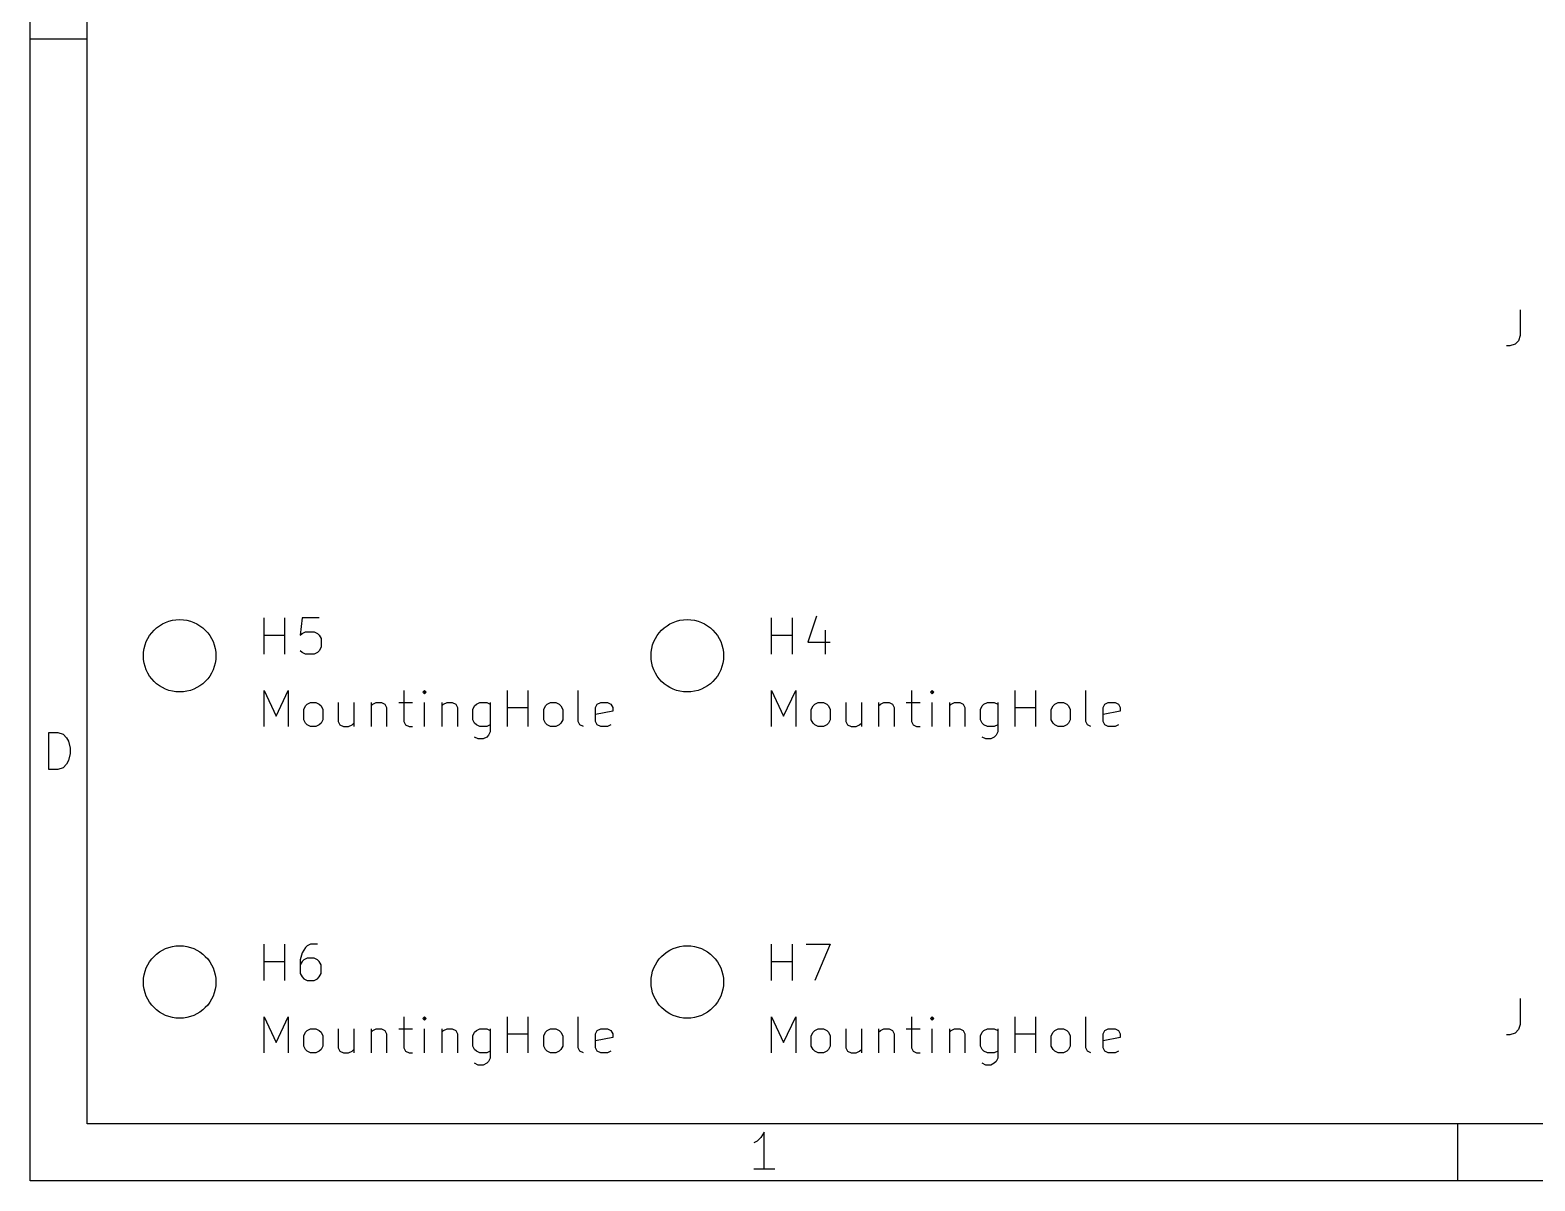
# Model space of a CAD drawing. Extents: x 0.4 to 11.3, y -7.9 to -0.4.
# Drawn here: x 0.394 to 2.469, y -7.874 to -6.287 of the extents above; entities that cross this region are included whole.
import ezdxf

# ---------------------------------------------------------------- set-up
doc = ezdxf.new("R2010")
doc.units = 0
doc.header["$MEASUREMENT"] = 0
doc.layers.add('CYAN2', color=4, linetype='CONTINUOUS')
doc.layers.add('RED2', color=1, linetype='CONTINUOUS')

msp = doc.modelspace()

# ---------------------------------------------------------------- linework, layer by layer
at = {"layer": 'CYAN2', "linetype": 'CONTINUOUS'}
for p, q in [((2.4488, -6.6728), (2.4488, -6.7085)), ((2.4345, -6.7228), (2.4298, -6.7228)), ((2.4417, -6.7204), (2.4345, -6.7228)), ((2.4464, -6.7157), (2.4417, -6.7204)), ((2.4488, -6.7085), (2.4464, -6.7157)), ((1.4782, -7.0954), (1.4663, -7.1311)), ((0.7163, -7.1478), (0.7163, -7.0978)), ((0.7449, -7.1478), (0.7449, -7.0978)), ((0.7687, -7.0978), (0.7663, -7.1216)), ((0.7925, -7.0978), (0.7687, -7.0978)), ((0.7687, -7.1192), (0.7734, -7.1169)), ((0.7734, -7.1169), (0.7853, -7.1169)), ((0.7853, -7.1169), (0.7901, -7.1192)), ((1.4163, -7.1478), (1.4163, -7.0978)), ((1.4449, -7.1478), (1.4449, -7.0978)), ((1.4901, -7.1145), (1.4901, -7.1478)), ((0.7163, -7.1216), (0.7449, -7.1216)), ((0.7663, -7.1216), (0.7687, -7.1192)), ((0.7901, -7.1192), (0.7925, -7.1216)), ((0.7925, -7.1216), (0.7949, -7.1264)), ((0.7949, -7.1383), (0.7925, -7.143)), ((0.7949, -7.1264), (0.7949, -7.1383)), ((1.4163, -7.1216), (1.4449, -7.1216)), ((1.4663, -7.1311), (1.4972, -7.1311)), ((0.7687, -7.1454), (0.7663, -7.143)), ((0.7734, -7.1478), (0.7687, -7.1454)), ((0.7853, -7.1478), (0.7734, -7.1478)), ((0.7901, -7.1454), (0.7853, -7.1478)), ((0.7925, -7.143), (0.7901, -7.1454)), ((0.7163, -7.2478), (0.7163, -7.1978)), ((0.7163, -7.1978), (0.7329, -7.2335)), ((0.7329, -7.2335), (0.7496, -7.1978)), ((0.7496, -7.1978), (0.7496, -7.2478)), ((0.9091, -7.1978), (0.9091, -7.2407)), ((0.9377, -7.1978), (0.9353, -7.2002)), ((0.9353, -7.2002), (0.9377, -7.2026)), ((0.9401, -7.2002), (0.9377, -7.1978)), ((0.9377, -7.1978), (0.9377, -7.2026)), ((0.9377, -7.2026), (0.9401, -7.2002)), ((1.052, -7.2478), (1.052, -7.1978)), ((1.0806, -7.2478), (1.0806, -7.1978)), ((1.1496, -7.2407), (1.1496, -7.1978)), ((1.4163, -7.2478), (1.4163, -7.1978)), ((1.4163, -7.1978), (1.4329, -7.2335)), ((1.4329, -7.2335), (1.4496, -7.1978)), ((1.4496, -7.1978), (1.4496, -7.2478)), ((1.6091, -7.1978), (1.6091, -7.2407)), ((1.6377, -7.1978), (1.6353, -7.2002)), ((1.6353, -7.2002), (1.6377, -7.2026)), ((1.6401, -7.2002), (1.6377, -7.1978)), ((1.6377, -7.1978), (1.6377, -7.2026)), ((1.6377, -7.2026), (1.6401, -7.2002)), ((1.752, -7.2478), (1.752, -7.1978)), ((1.7806, -7.2478), (1.7806, -7.1978)), ((1.8496, -7.2407), (1.8496, -7.1978)), ((0.771, -7.224), (0.7734, -7.2192)), ((0.7734, -7.2192), (0.7758, -7.2169)), ((0.7758, -7.2169), (0.7806, -7.2145)), ((0.7806, -7.2145), (0.7877, -7.2145)), ((0.7877, -7.2145), (0.7925, -7.2169)), ((0.7925, -7.2169), (0.7949, -7.2192)), ((0.7949, -7.2192), (0.7972, -7.224)), ((0.8187, -7.2145), (0.8187, -7.2407)), ((0.8401, -7.2145), (0.8401, -7.2478)), ((0.8639, -7.2145), (0.8639, -7.2478)), ((0.8639, -7.2192), (0.8663, -7.2169)), ((0.8663, -7.2169), (0.871, -7.2145)), ((0.871, -7.2145), (0.8782, -7.2145)), ((0.8782, -7.2145), (0.8829, -7.2169)), ((0.8829, -7.2169), (0.8853, -7.2216)), ((0.8853, -7.2216), (0.8853, -7.2478)), ((0.902, -7.2145), (0.921, -7.2145)), ((0.9377, -7.2478), (0.9377, -7.2145)), ((0.9615, -7.2145), (0.9615, -7.2478)), ((0.9615, -7.2192), (0.9639, -7.2169)), ((0.9639, -7.2169), (0.9687, -7.2145)), ((0.9687, -7.2145), (0.9758, -7.2145)), ((0.9758, -7.2145), (0.9806, -7.2169)), ((0.9806, -7.2169), (0.9829, -7.2216)), ((0.9829, -7.2216), (0.9829, -7.2478)), ((1.0044, -7.224), (1.0067, -7.2192)), ((1.0067, -7.2192), (1.0091, -7.2169)), ((1.0091, -7.2169), (1.0139, -7.2145)), ((1.0139, -7.2145), (1.0234, -7.2145)), ((1.0234, -7.2145), (1.0282, -7.2169)), ((1.0282, -7.2145), (1.0282, -7.2549)), ((1.052, -7.2216), (1.0806, -7.2216)), ((1.102, -7.224), (1.1044, -7.2192)), ((1.1044, -7.2192), (1.1067, -7.2169)), ((1.1067, -7.2169), (1.1115, -7.2145)), ((1.1115, -7.2145), (1.1187, -7.2145)), ((1.1187, -7.2145), (1.1234, -7.2169)), ((1.1234, -7.2169), (1.1258, -7.2192)), ((1.1258, -7.2192), (1.1282, -7.224)), ((1.1734, -7.2216), (1.1758, -7.2169)), ((1.1734, -7.2407), (1.1734, -7.2216)), ((1.1758, -7.2169), (1.1806, -7.2145)), ((1.1806, -7.2145), (1.1901, -7.2145)), ((1.1901, -7.2145), (1.1948, -7.2169)), ((1.1948, -7.2169), (1.1972, -7.2216)), ((1.1972, -7.2216), (1.1972, -7.2264)), ((1.471, -7.224), (1.4734, -7.2192)), ((1.4734, -7.2192), (1.4758, -7.2169)), ((1.4758, -7.2169), (1.4806, -7.2145)), ((1.4806, -7.2145), (1.4877, -7.2145)), ((1.4877, -7.2145), (1.4925, -7.2169)), ((1.4925, -7.2169), (1.4949, -7.2192)), ((1.4949, -7.2192), (1.4972, -7.224)), ((1.5187, -7.2145), (1.5187, -7.2407)), ((1.5401, -7.2145), (1.5401, -7.2478)), ((1.5639, -7.2145), (1.5639, -7.2478)), ((1.5639, -7.2192), (1.5663, -7.2169)), ((1.5663, -7.2169), (1.571, -7.2145)), ((1.571, -7.2145), (1.5782, -7.2145)), ((1.5782, -7.2145), (1.5829, -7.2169)), ((1.5829, -7.2169), (1.5853, -7.2216)), ((1.5853, -7.2216), (1.5853, -7.2478)), ((1.602, -7.2145), (1.621, -7.2145)), ((1.6377, -7.2478), (1.6377, -7.2145)), ((1.6615, -7.2145), (1.6615, -7.2478)), ((1.6615, -7.2192), (1.6639, -7.2169)), ((1.6639, -7.2169), (1.6687, -7.2145)), ((1.6687, -7.2145), (1.6758, -7.2145)), ((1.6758, -7.2145), (1.6806, -7.2169)), ((1.6806, -7.2169), (1.6829, -7.2216)), ((1.6829, -7.2216), (1.6829, -7.2478)), ((1.7044, -7.224), (1.7067, -7.2192)), ((1.7067, -7.2192), (1.7091, -7.2169)), ((1.7091, -7.2169), (1.7139, -7.2145)), ((1.7139, -7.2145), (1.7234, -7.2145)), ((1.7234, -7.2145), (1.7282, -7.2169)), ((1.7282, -7.2145), (1.7282, -7.2549)), ((1.752, -7.2216), (1.7806, -7.2216)), ((1.802, -7.224), (1.8044, -7.2192)), ((1.8044, -7.2192), (1.8067, -7.2169)), ((1.8067, -7.2169), (1.8115, -7.2145)), ((1.8115, -7.2145), (1.8187, -7.2145)), ((1.8187, -7.2145), (1.8234, -7.2169)), ((1.8234, -7.2169), (1.8258, -7.2192)), ((1.8258, -7.2192), (1.8282, -7.224)), ((1.8734, -7.2216), (1.8758, -7.2169)), ((1.8734, -7.2407), (1.8734, -7.2216)), ((1.8758, -7.2169), (1.8806, -7.2145)), ((1.8806, -7.2145), (1.8901, -7.2145)), ((1.8901, -7.2145), (1.8948, -7.2169)), ((1.8948, -7.2169), (1.8972, -7.2216)), ((1.8972, -7.2216), (1.8972, -7.2264)), ((0.771, -7.2383), (0.771, -7.224)), ((0.7734, -7.243), (0.771, -7.2383)), ((0.7972, -7.2383), (0.7949, -7.243)), ((0.7972, -7.224), (0.7972, -7.2383)), ((0.8187, -7.2407), (0.821, -7.2454)), ((0.9091, -7.2407), (0.9115, -7.2454)), ((1.0044, -7.2383), (1.0044, -7.224)), ((1.0067, -7.243), (1.0044, -7.2383)), ((1.102, -7.2383), (1.102, -7.224)), ((1.1044, -7.243), (1.102, -7.2383)), ((1.1282, -7.2383), (1.1258, -7.243)), ((1.1282, -7.224), (1.1282, -7.2383)), ((1.152, -7.2454), (1.1496, -7.2407)), ((1.1972, -7.2264), (1.1734, -7.2311)), ((1.1758, -7.2454), (1.1734, -7.2407)), ((1.471, -7.2383), (1.471, -7.224)), ((1.4734, -7.243), (1.471, -7.2383)), ((1.4972, -7.2383), (1.4949, -7.243)), ((1.4972, -7.224), (1.4972, -7.2383)), ((1.5187, -7.2407), (1.521, -7.2454)), ((1.6091, -7.2407), (1.6115, -7.2454)), ((1.7044, -7.2383), (1.7044, -7.224)), ((1.7067, -7.243), (1.7044, -7.2383)), ((1.802, -7.2383), (1.802, -7.224)), ((1.8044, -7.243), (1.802, -7.2383)), ((1.8282, -7.2383), (1.8258, -7.243)), ((1.8282, -7.224), (1.8282, -7.2383)), ((1.852, -7.2454), (1.8496, -7.2407)), ((1.8972, -7.2264), (1.8734, -7.2311)), ((1.8758, -7.2454), (1.8734, -7.2407)), ((0.7758, -7.2454), (0.7734, -7.243)), ((0.7806, -7.2478), (0.7758, -7.2454)), ((0.7877, -7.2478), (0.7806, -7.2478)), ((0.7925, -7.2454), (0.7877, -7.2478)), ((0.7949, -7.243), (0.7925, -7.2454)), ((0.821, -7.2454), (0.8258, -7.2478)), ((0.8258, -7.2478), (0.8329, -7.2478)), ((0.8329, -7.2478), (0.8377, -7.2454)), ((0.8377, -7.2454), (0.8401, -7.243)), ((0.9115, -7.2454), (0.9163, -7.2478)), ((0.9163, -7.2478), (0.921, -7.2478)), ((1.0091, -7.2454), (1.0067, -7.243)), ((1.0115, -7.2645), (1.0067, -7.2621)), ((1.0139, -7.2478), (1.0091, -7.2454)), ((1.0234, -7.2478), (1.0139, -7.2478)), ((1.0234, -7.2621), (1.0187, -7.2645)), ((1.0282, -7.2454), (1.0234, -7.2478)), ((1.0258, -7.2597), (1.0234, -7.2621)), ((1.0282, -7.2549), (1.0258, -7.2597)), ((1.1067, -7.2454), (1.1044, -7.243)), ((1.1115, -7.2478), (1.1067, -7.2454)), ((1.1187, -7.2478), (1.1115, -7.2478)), ((1.1234, -7.2454), (1.1187, -7.2478)), ((1.1258, -7.243), (1.1234, -7.2454)), ((1.1567, -7.2478), (1.152, -7.2454)), ((1.1806, -7.2478), (1.1758, -7.2454)), ((1.1901, -7.2478), (1.1806, -7.2478)), ((1.1948, -7.2454), (1.1901, -7.2478)), ((1.4758, -7.2454), (1.4734, -7.243)), ((1.4806, -7.2478), (1.4758, -7.2454)), ((1.4877, -7.2478), (1.4806, -7.2478)), ((1.4925, -7.2454), (1.4877, -7.2478)), ((1.4949, -7.243), (1.4925, -7.2454)), ((1.521, -7.2454), (1.5258, -7.2478)), ((1.5258, -7.2478), (1.5329, -7.2478)), ((1.5329, -7.2478), (1.5377, -7.2454)), ((1.5377, -7.2454), (1.5401, -7.243)), ((1.6115, -7.2454), (1.6163, -7.2478)), ((1.6163, -7.2478), (1.621, -7.2478)), ((1.7091, -7.2454), (1.7067, -7.243)), ((1.7115, -7.2645), (1.7067, -7.2621)), ((1.7139, -7.2478), (1.7091, -7.2454)), ((1.7234, -7.2478), (1.7139, -7.2478)), ((1.7234, -7.2621), (1.7187, -7.2645)), ((1.7282, -7.2454), (1.7234, -7.2478)), ((1.7258, -7.2597), (1.7234, -7.2621)), ((1.7282, -7.2549), (1.7258, -7.2597)), ((1.8067, -7.2454), (1.8044, -7.243)), ((1.8115, -7.2478), (1.8067, -7.2454)), ((1.8187, -7.2478), (1.8115, -7.2478)), ((1.8234, -7.2454), (1.8187, -7.2478)), ((1.8258, -7.243), (1.8234, -7.2454)), ((1.8567, -7.2478), (1.852, -7.2454)), ((1.8806, -7.2478), (1.8758, -7.2454)), ((1.8901, -7.2478), (1.8806, -7.2478)), ((1.8948, -7.2454), (1.8901, -7.2478)), ((1.0187, -7.2645), (1.0115, -7.2645)), ((1.7187, -7.2645), (1.7115, -7.2645)), ((0.7163, -7.5978), (0.7163, -7.5478)), ((0.7449, -7.5978), (0.7449, -7.5478)), ((0.7734, -7.5526), (0.7687, -7.5597)), ((0.7758, -7.5502), (0.7734, -7.5526)), ((0.7806, -7.5478), (0.7758, -7.5502)), ((0.7901, -7.5478), (0.7806, -7.5478)), ((1.4163, -7.5978), (1.4163, -7.5478)), ((1.4449, -7.5978), (1.4449, -7.5478)), ((1.4639, -7.5478), (1.4972, -7.5478)), ((1.4972, -7.5478), (1.4758, -7.5978)), ((0.7163, -7.5716), (0.7449, -7.5716)), ((0.7687, -7.5597), (0.7663, -7.5692)), ((0.7663, -7.5692), (0.7663, -7.5883)), ((0.7687, -7.5716), (0.7663, -7.5764)), ((0.771, -7.5692), (0.7687, -7.5716)), ((0.7758, -7.5669), (0.771, -7.5692)), ((0.7853, -7.5669), (0.7758, -7.5669)), ((0.7901, -7.5692), (0.7853, -7.5669)), ((0.7925, -7.5716), (0.7901, -7.5692)), ((0.7949, -7.5764), (0.7925, -7.5716)), ((1.4163, -7.5716), (1.4449, -7.5716)), ((0.7663, -7.5883), (0.7687, -7.593)), ((0.7687, -7.593), (0.771, -7.5954)), ((0.7901, -7.5954), (0.7925, -7.593)), ((0.7925, -7.593), (0.7949, -7.5883)), ((0.7949, -7.5883), (0.7949, -7.5764)), ((0.771, -7.5954), (0.7758, -7.5978)), ((0.7758, -7.5978), (0.7853, -7.5978)), ((0.7853, -7.5978), (0.7901, -7.5954)), ((2.4488, -7.6228), (2.4488, -7.6585)), ((0.7163, -7.6978), (0.7163, -7.6478)), ((0.7163, -7.6478), (0.7329, -7.6835)), ((0.7329, -7.6835), (0.7496, -7.6478)), ((0.7496, -7.6478), (0.7496, -7.6978)), ((0.9091, -7.6478), (0.9091, -7.6907)), ((0.9377, -7.6478), (0.9353, -7.6502)), ((0.9353, -7.6502), (0.9377, -7.6526)), ((0.9401, -7.6502), (0.9377, -7.6478)), ((0.9377, -7.6478), (0.9377, -7.6526)), ((0.9377, -7.6526), (0.9401, -7.6502)), ((1.052, -7.6978), (1.052, -7.6478)), ((1.0806, -7.6978), (1.0806, -7.6478)), ((1.1496, -7.6907), (1.1496, -7.6478)), ((1.4163, -7.6978), (1.4163, -7.6478)), ((1.4163, -7.6478), (1.4329, -7.6835)), ((1.4329, -7.6835), (1.4496, -7.6478)), ((1.4496, -7.6478), (1.4496, -7.6978)), ((1.6091, -7.6478), (1.6091, -7.6907)), ((1.6377, -7.6478), (1.6353, -7.6502)), ((1.6353, -7.6502), (1.6377, -7.6526)), ((1.6401, -7.6502), (1.6377, -7.6478)), ((1.6377, -7.6478), (1.6377, -7.6526)), ((1.6377, -7.6526), (1.6401, -7.6502)), ((1.752, -7.6978), (1.752, -7.6478)), ((1.7806, -7.6978), (1.7806, -7.6478)), ((1.8496, -7.6907), (1.8496, -7.6478)), ((0.771, -7.674), (0.7734, -7.6692)), ((0.771, -7.6883), (0.771, -7.674)), ((0.7734, -7.6692), (0.7758, -7.6669)), ((0.7758, -7.6669), (0.7806, -7.6645)), ((0.7806, -7.6645), (0.7877, -7.6645)), ((0.7877, -7.6645), (0.7925, -7.6669)), ((0.7925, -7.6669), (0.7949, -7.6692)), ((0.7949, -7.6692), (0.7972, -7.674)), ((0.7972, -7.674), (0.7972, -7.6883)), ((0.8187, -7.6645), (0.8187, -7.6907)), ((0.8401, -7.6645), (0.8401, -7.6978)), ((0.8639, -7.6645), (0.8639, -7.6978)), ((0.8639, -7.6692), (0.8663, -7.6669)), ((0.8663, -7.6669), (0.871, -7.6645)), ((0.871, -7.6645), (0.8782, -7.6645)), ((0.8782, -7.6645), (0.8829, -7.6669)), ((0.8829, -7.6669), (0.8853, -7.6716)), ((0.8853, -7.6716), (0.8853, -7.6978)), ((0.902, -7.6645), (0.921, -7.6645)), ((0.9377, -7.6978), (0.9377, -7.6645)), ((0.9615, -7.6645), (0.9615, -7.6978)), ((0.9615, -7.6692), (0.9639, -7.6669)), ((0.9639, -7.6669), (0.9687, -7.6645)), ((0.9687, -7.6645), (0.9758, -7.6645)), ((0.9758, -7.6645), (0.9806, -7.6669)), ((0.9806, -7.6669), (0.9829, -7.6716)), ((0.9829, -7.6716), (0.9829, -7.6978)), ((1.0044, -7.674), (1.0067, -7.6692)), ((1.0044, -7.6883), (1.0044, -7.674)), ((1.0067, -7.6692), (1.0091, -7.6669)), ((1.0091, -7.6669), (1.0139, -7.6645)), ((1.0139, -7.6645), (1.0234, -7.6645)), ((1.0234, -7.6645), (1.0282, -7.6669)), ((1.0282, -7.6645), (1.0282, -7.7049)), ((1.052, -7.6716), (1.0806, -7.6716)), ((1.102, -7.674), (1.1044, -7.6692)), ((1.102, -7.6883), (1.102, -7.674)), ((1.1044, -7.6692), (1.1067, -7.6669)), ((1.1067, -7.6669), (1.1115, -7.6645)), ((1.1115, -7.6645), (1.1187, -7.6645)), ((1.1187, -7.6645), (1.1234, -7.6669)), ((1.1234, -7.6669), (1.1258, -7.6692)), ((1.1258, -7.6692), (1.1282, -7.674)), ((1.1282, -7.674), (1.1282, -7.6883)), ((1.1734, -7.6716), (1.1758, -7.6669)), ((1.1734, -7.6907), (1.1734, -7.6716)), ((1.1972, -7.6764), (1.1734, -7.6811)), ((1.1758, -7.6669), (1.1806, -7.6645)), ((1.1806, -7.6645), (1.1901, -7.6645)), ((1.1901, -7.6645), (1.1948, -7.6669)), ((1.1948, -7.6669), (1.1972, -7.6716)), ((1.1972, -7.6716), (1.1972, -7.6764)), ((1.471, -7.674), (1.4734, -7.6692)), ((1.471, -7.6883), (1.471, -7.674)), ((1.4734, -7.6692), (1.4758, -7.6669)), ((1.4758, -7.6669), (1.4806, -7.6645)), ((1.4806, -7.6645), (1.4877, -7.6645)), ((1.4877, -7.6645), (1.4925, -7.6669)), ((1.4925, -7.6669), (1.4949, -7.6692)), ((1.4949, -7.6692), (1.4972, -7.674)), ((1.4972, -7.674), (1.4972, -7.6883)), ((1.5187, -7.6645), (1.5187, -7.6907)), ((1.5401, -7.6645), (1.5401, -7.6978)), ((1.5639, -7.6645), (1.5639, -7.6978)), ((1.5639, -7.6692), (1.5663, -7.6669)), ((1.5663, -7.6669), (1.571, -7.6645)), ((1.571, -7.6645), (1.5782, -7.6645)), ((1.5782, -7.6645), (1.5829, -7.6669)), ((1.5829, -7.6669), (1.5853, -7.6716)), ((1.5853, -7.6716), (1.5853, -7.6978)), ((1.602, -7.6645), (1.621, -7.6645)), ((1.6377, -7.6978), (1.6377, -7.6645)), ((1.6615, -7.6645), (1.6615, -7.6978)), ((1.6615, -7.6692), (1.6639, -7.6669)), ((1.6639, -7.6669), (1.6687, -7.6645)), ((1.6687, -7.6645), (1.6758, -7.6645)), ((1.6758, -7.6645), (1.6806, -7.6669)), ((1.6806, -7.6669), (1.6829, -7.6716)), ((1.6829, -7.6716), (1.6829, -7.6978)), ((1.7044, -7.674), (1.7067, -7.6692)), ((1.7044, -7.6883), (1.7044, -7.674)), ((1.7067, -7.6692), (1.7091, -7.6669)), ((1.7091, -7.6669), (1.7139, -7.6645)), ((1.7139, -7.6645), (1.7234, -7.6645)), ((1.7234, -7.6645), (1.7282, -7.6669)), ((1.7282, -7.6645), (1.7282, -7.7049)), ((1.752, -7.6716), (1.7806, -7.6716)), ((1.802, -7.674), (1.8044, -7.6692)), ((1.802, -7.6883), (1.802, -7.674)), ((1.8044, -7.6692), (1.8067, -7.6669)), ((1.8067, -7.6669), (1.8115, -7.6645)), ((1.8115, -7.6645), (1.8187, -7.6645)), ((1.8187, -7.6645), (1.8234, -7.6669)), ((1.8234, -7.6669), (1.8258, -7.6692)), ((1.8258, -7.6692), (1.8282, -7.674)), ((1.8282, -7.674), (1.8282, -7.6883)), ((1.8734, -7.6716), (1.8758, -7.6669)), ((1.8734, -7.6907), (1.8734, -7.6716)), ((1.8972, -7.6764), (1.8734, -7.6811)), ((1.8758, -7.6669), (1.8806, -7.6645)), ((1.8806, -7.6645), (1.8901, -7.6645)), ((1.8901, -7.6645), (1.8948, -7.6669)), ((1.8948, -7.6669), (1.8972, -7.6716)), ((1.8972, -7.6716), (1.8972, -7.6764)), ((2.4345, -7.6728), (2.4298, -7.6728)), ((2.4417, -7.6704), (2.4345, -7.6728)), ((2.4464, -7.6657), (2.4417, -7.6704)), ((2.4488, -7.6585), (2.4464, -7.6657)), ((0.7734, -7.693), (0.771, -7.6883)), ((0.7758, -7.6954), (0.7734, -7.693)), ((0.7806, -7.6978), (0.7758, -7.6954)), ((0.7877, -7.6978), (0.7806, -7.6978)), ((0.7925, -7.6954), (0.7877, -7.6978)), ((0.7949, -7.693), (0.7925, -7.6954)), ((0.7972, -7.6883), (0.7949, -7.693)), ((0.8187, -7.6907), (0.821, -7.6954)), ((0.821, -7.6954), (0.8258, -7.6978)), ((0.8258, -7.6978), (0.8329, -7.6978)), ((0.8329, -7.6978), (0.8377, -7.6954)), ((0.8377, -7.6954), (0.8401, -7.693)), ((0.9091, -7.6907), (0.9115, -7.6954)), ((0.9115, -7.6954), (0.9163, -7.6978)), ((0.9163, -7.6978), (0.921, -7.6978)), ((1.0067, -7.693), (1.0044, -7.6883)), ((1.0091, -7.6954), (1.0067, -7.693)), ((1.0139, -7.6978), (1.0091, -7.6954)), ((1.0234, -7.6978), (1.0139, -7.6978)), ((1.0282, -7.6954), (1.0234, -7.6978)), ((1.1044, -7.693), (1.102, -7.6883)), ((1.1067, -7.6954), (1.1044, -7.693)), ((1.1115, -7.6978), (1.1067, -7.6954)), ((1.1187, -7.6978), (1.1115, -7.6978)), ((1.1234, -7.6954), (1.1187, -7.6978)), ((1.1258, -7.693), (1.1234, -7.6954)), ((1.1282, -7.6883), (1.1258, -7.693)), ((1.152, -7.6954), (1.1496, -7.6907)), ((1.1567, -7.6978), (1.152, -7.6954)), ((1.1758, -7.6954), (1.1734, -7.6907)), ((1.1806, -7.6978), (1.1758, -7.6954)), ((1.1901, -7.6978), (1.1806, -7.6978)), ((1.1948, -7.6954), (1.1901, -7.6978)), ((1.4734, -7.693), (1.471, -7.6883)), ((1.4758, -7.6954), (1.4734, -7.693)), ((1.4806, -7.6978), (1.4758, -7.6954)), ((1.4877, -7.6978), (1.4806, -7.6978)), ((1.4925, -7.6954), (1.4877, -7.6978)), ((1.4949, -7.693), (1.4925, -7.6954)), ((1.4972, -7.6883), (1.4949, -7.693)), ((1.5187, -7.6907), (1.521, -7.6954)), ((1.521, -7.6954), (1.5258, -7.6978)), ((1.5258, -7.6978), (1.5329, -7.6978)), ((1.5329, -7.6978), (1.5377, -7.6954)), ((1.5377, -7.6954), (1.5401, -7.693)), ((1.6091, -7.6907), (1.6115, -7.6954)), ((1.6115, -7.6954), (1.6163, -7.6978)), ((1.6163, -7.6978), (1.621, -7.6978)), ((1.7067, -7.693), (1.7044, -7.6883)), ((1.7091, -7.6954), (1.7067, -7.693)), ((1.7139, -7.6978), (1.7091, -7.6954)), ((1.7234, -7.6978), (1.7139, -7.6978)), ((1.7282, -7.6954), (1.7234, -7.6978)), ((1.8044, -7.693), (1.802, -7.6883)), ((1.8067, -7.6954), (1.8044, -7.693)), ((1.8115, -7.6978), (1.8067, -7.6954)), ((1.8187, -7.6978), (1.8115, -7.6978)), ((1.8234, -7.6954), (1.8187, -7.6978)), ((1.8258, -7.693), (1.8234, -7.6954)), ((1.8282, -7.6883), (1.8258, -7.693)), ((1.852, -7.6954), (1.8496, -7.6907)), ((1.8567, -7.6978), (1.852, -7.6954)), ((1.8758, -7.6954), (1.8734, -7.6907)), ((1.8806, -7.6978), (1.8758, -7.6954)), ((1.8901, -7.6978), (1.8806, -7.6978)), ((1.8948, -7.6954), (1.8901, -7.6978)), ((1.0115, -7.7145), (1.0067, -7.7121)), ((1.0187, -7.7145), (1.0115, -7.7145)), ((1.0234, -7.7121), (1.0187, -7.7145)), ((1.0258, -7.7097), (1.0234, -7.7121)), ((1.0282, -7.7049), (1.0258, -7.7097)), ((1.7115, -7.7145), (1.7067, -7.7121)), ((1.7187, -7.7145), (1.7115, -7.7145)), ((1.7234, -7.7121), (1.7187, -7.7145)), ((1.7258, -7.7097), (1.7234, -7.7121)), ((1.7282, -7.7049), (1.7258, -7.7097))]:
    msp.add_line(p, q, dxfattribs=at)
at = {"layer": 'RED2', "linetype": 'CONTINUOUS'}
for p, q in [((0.3937, -7.8743), (0.3937, -0.3937)), ((0.4724, -7.7956), (0.4724, -0.4724)), ((0.3937, -6.2992), (0.4724, -6.2992)), ((0.4197, -7.3068), (0.4197, -7.2557)), ((0.4197, -7.2557), (0.4319, -7.2557)), ((0.4319, -7.2557), (0.4392, -7.2581)), ((0.4392, -7.2581), (0.444, -7.263)), ((0.444, -7.263), (0.4465, -7.2678)), ((0.4465, -7.2678), (0.4489, -7.2776)), ((0.4489, -7.2776), (0.4489, -7.2849)), ((0.4392, -7.3044), (0.4319, -7.3068)), ((0.444, -7.2995), (0.4392, -7.3044)), ((0.4465, -7.2946), (0.444, -7.2995)), ((0.4489, -7.2849), (0.4465, -7.2946)), ((0.4319, -7.3068), (0.4197, -7.3068)), ((11.2206, -7.7956), (0.4724, -7.7956)), ((2.3622, -7.7956), (2.3622, -7.8743)), ((1.3965, -7.8193), (1.3916, -7.8217)), ((1.4013, -7.8144), (1.3965, -7.8193)), ((1.4062, -7.8071), (1.4013, -7.8144)), ((1.4062, -7.8583), (1.4062, -7.8071)), ((1.4208, -7.8583), (1.3916, -7.8583)), ((11.2993, -7.8743), (0.3937, -7.8743))]:
    msp.add_line(p, q, dxfattribs=at)
at = {"layer": 'RED2'}
for centre in [(0.6, -7.15), (1.3, -7.15), (0.6, -7.6), (1.3, -7.6)]:
    msp.add_circle(centre, 0.05, dxfattribs=at)

doc.saveas('drawing.dxf')
